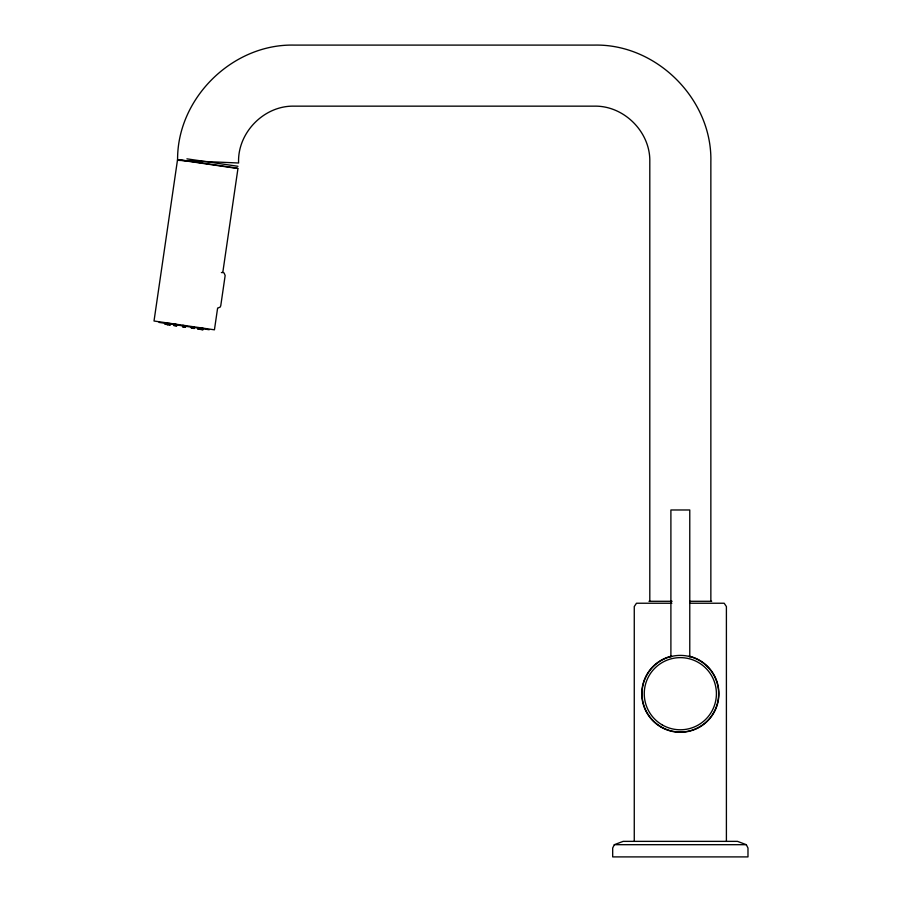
<?xml version="1.0" encoding="UTF-8"?>
<svg xmlns="http://www.w3.org/2000/svg" width="902" height="902" viewBox="0 0 902 902"><rect width="100%" height="100%" fill="white"/><g stroke="black" fill="none" stroke-linecap="round" stroke-linejoin="round"><path stroke-width="1.35" d="M649.801 601.284L649.801 161.684C650.522 132.008 623.947 105.433 594.26 106.154L294.165 106.154C263.982 105.399 237.237 132.853 238.602 163.003L177.593 160.33C176.815 98.521 232.321 43.679 294.108 45.1L594.328 45.1C656.6 43.646 712.321 99.367 710.855 161.638L710.855 601.284M167.49 324.596L167.693 323.232M169.847 324.945L170.05 323.57M176.273 325.881L176.465 324.506M185.045 327.155L185.248 325.791M193.817 328.441L194.02 327.065M200.244 329.377L200.447 328.001M202.6 329.715L202.803 328.339M165.393 324.292L165.596 322.927M166.442 324.449L166.644 323.074L165.167 322.86L164.965 324.235L170.275 325.002L170.478 323.638L169.001 323.423L168.798 324.788M167.31 324.573L167.513 323.198M167.749 324.641L167.952 323.266M173.939 324.134L173.736 325.509L176.702 325.949L176.905 324.573L174.368 324.201L174.176 325.577M175.225 325.723L175.416 324.359M182.948 326.851L183.151 325.475M183.997 327.009L184.2 325.633L182.711 325.419L182.52 326.795L185.485 327.223L185.677 325.847M191.495 326.693L191.292 328.069L194.257 328.497L194.46 327.133L192.972 326.907L192.769 328.283M191.72 328.136L191.923 326.761M197.91 327.629L197.718 329.005L203.029 329.782L203.232 328.407L199.398 327.854L199.195 329.219M198.147 329.072L198.35 327.697M200.684 329.433L200.887 328.069M201.552 329.568L201.755 328.193M217.551 308.507L214.439 329.816L154.016 321.011L177.525 159.733L237.948 168.539L222.794 272.472L221.385 272.584M614.341 844.689L612.683 848.015L612.683 856.9L747.983 856.9L747.983 848.015L746.315 844.689L737.498 841.363L623.158 841.363L614.341 844.689L746.315 844.689M217.607 308.123L220.178 307.097L220.753 305.778L225.15 275.561L224.124 272.99L222.805 272.415M648.966 601.284L672.08 601.284M689.726 601.284L711.689 601.284M671.855 603.235L636.474 603.235L634.264 606.561L634.264 841.318M689.974 603.235L724.182 603.235L726.403 606.561L726.403 841.318M186.906 158.853L237.97 166.295M180.152 159.834L237.688 168.223M159.056 322.42L209.208 329.726M689.771 656.972L689.771 509.98L670.896 509.98L670.896 656.972M689.083 656.137A38.583 38.583 0 0 1 712.174 715.489A38.583 38.583 0 0 1 648.493 715.489A38.583 38.583 0 0 1 671.573 656.137M661.177 726.877A38.301 38.301 0 0 0 718.635 693.706A38.301 38.301 0 0 0 661.177 660.535A38.301 38.301 0 0 0 661.177 726.877M662.293 724.949A36.08 36.08 0 0 0 716.413 693.706A36.08 36.08 0 0 0 662.293 662.463A36.08 36.08 0 0 0 662.293 724.949"/></g></svg>
